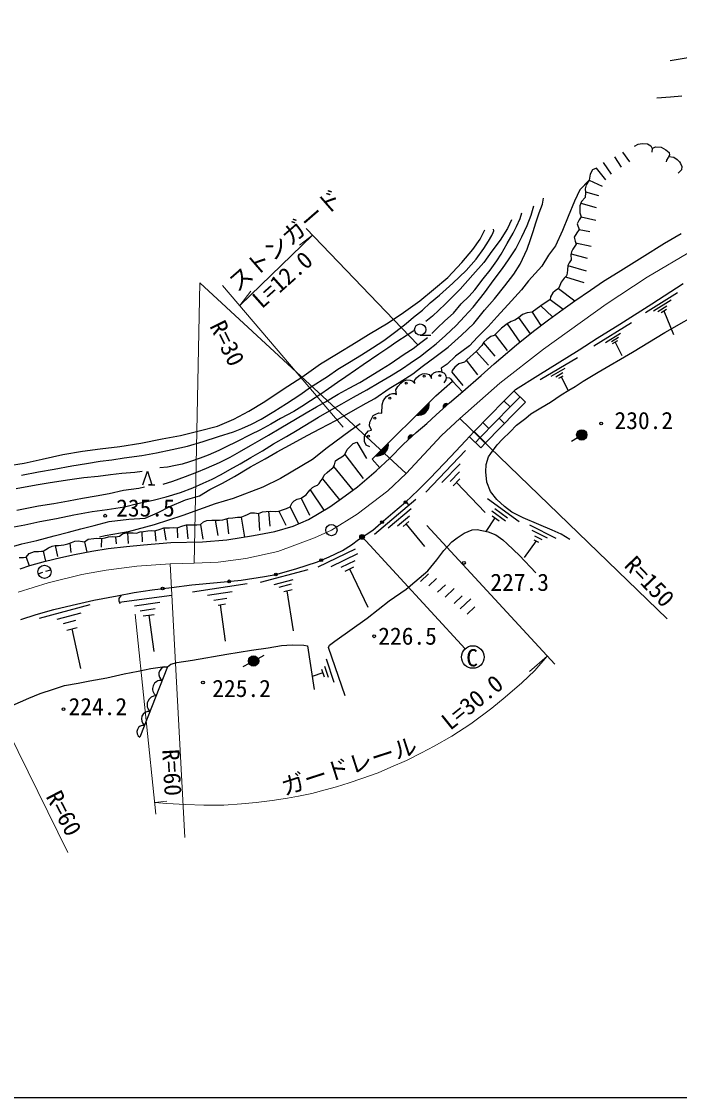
# Model space of a CAD drawing. Units: millimetres, scale not verified. Extents: x 40000 to 680000, y 20000 to 380000.
# Drawn here: x 371310 to 441285, y 205000 to 319426 of the extents above; entities that cross this region are included whole.
import ezdxf
from ezdxf.enums import TextEntityAlignment as Align

# ---------------------------------------------------------------- set-up
doc = ezdxf.new("R2010")
doc.units = ezdxf.units.MM
doc.header["$LTSCALE"] = 1000
doc.linetypes.add('CHAIN', pattern=[18.5, 12, -1.5, 3.5, -1.5])
for name, color, linetype, lineweight in [('M-BGD', 7, 'Continuous', 25), ('M-BGD-EXST', 7, 'Continuous', 25), ('M-BMK', 2, 'CHAIN', 13), ('M-BMK-SRVR', 3, 'Continuous', 25), ('M-STR-HTXT', 7, 'Continuous', 13), ('M-TTL-BAND', 7, 'Continuous', 25)]:
    doc.layers.add(name, color=color, linetype=linetype, lineweight=lineweight)
doc.styles.add('ＭＳ ゴシック', font='')
doc.styles.get('ＭＳ ゴシック').set_extended_font_data('MS Gothic')

msp = doc.modelspace()

# ---------------------------------------------------------------- hatches: boundary and pattern name
at = {"layer": 'M-BGD'}
for points in [[(413297, 277560, 0.51219), (414660, 278911)], [(416672, 278723, 0.84072), (416204, 278308)], [(431449, 275463, 1), (430349, 275463, 1)], [(412936, 275381, 0.84072), (412472, 274961)], [(408953, 273253, 0.51219), (410316, 274604)], [(396540, 251419, 1), (395440, 251419, 1)]]:
    msp.add_hatch(color=256, dxfattribs=at).paths.add_polyline_path(points)
at = {"layer": 'M-BGD-EXST'}
msp.add_hatch(color=256, dxfattribs=at).paths.add_polyline_path([(407312, 264491, 1), (407751, 264730, 0.41421), (407412, 264830, 0.41421)])

# ---------------------------------------------------------------- linework, layer by layer
at = {"layer": 'M-BGD'}
for p, q in [((435240, 305547), (435959, 304516)), ((433166, 304419), (434011, 303182)), ((434365, 305031), (435099, 303954)), ((431697, 302546), (433073, 301908)), ((431279, 301299), (432658, 300930)), ((430795, 300093), (432417, 299631)), ((430841, 298672), (432403, 298288)), ((430630, 297291), (431756, 297092)), ((430233, 295899), (431893, 295529)), ((429756, 294711), (431451, 294255)), ((429404, 293484), (431357, 292917)), ((429148, 292268), (431128, 291677)), ((428432, 291034), (430155, 289724)), ((427538, 289862), (428901, 288830)), ((437656, 288487), (441071, 290609)), ((438528, 288675), (440409, 289845)), ((425609, 288520), (426557, 287096)), ((426554, 289197), (427794, 288010)), ((438972, 288598), (439926, 289191)), ((439336, 288471), (439901, 288822)), ((439618, 288646), (440646, 286132)), ((422955, 287282), (424314, 285334)), ((424177, 287943), (425398, 286216)), ((432162, 284943), (436169, 287407)), ((421680, 286115), (422942, 284455)), ((433403, 285295), (435020, 286290)), ((413721, 286065), (414844, 286065)), ((420434, 285256), (421662, 283849)), ((434063, 285408), (434817, 285871)), ((434152, 285169), (434712, 285513)), ((434432, 285341), (435162, 283903)), ((419675, 284341), (420969, 282873)), ((418608, 283408), (419796, 281844)), ((426475, 281354), (430432, 283702)), ((415940, 282564), (416028, 282144)), ((427642, 281698), (429113, 282571)), ((428144, 281647), (428883, 282086)), ((428455, 281483), (428928, 281763)), ((428691, 281623), (429450, 280188)), ((423705, 280132), (424920, 278942)), ((422634, 279063), (423277, 278434)), ((422104, 277243), (422676, 276683)), ((423849, 277874), (423849, 277874)), ((419445, 275828), (420661, 274638)), ((420372, 276769), (421016, 276139)), ((418938, 275274), (420154, 274084)), ((421588, 275580), (421588, 275579)), ((430434, 275169), (429799, 274769)), ((414297, 269380), (418526, 273790)), ((405694, 273375), (407657, 270833)), ((416023, 270385), (417950, 272394)), ((404493, 272105), (406534, 269574)), ((416901, 270506), (417881, 271527)), ((384829, 270159), (385496, 270159)), ((385162, 270159), (384829, 270159)), ((403314, 270807), (405137, 268564)), ((417224, 270048), (417928, 270783)), ((417576, 270416), (420619, 267217)), ((402001, 269627), (403469, 267442)), ((399890, 267798), (400781, 266022)), ((401060, 268733), (401949, 266929)), ((408842, 264911), (413230, 268612)), ((420880, 268696), (424244, 266257)), ((394681, 266725), (395007, 264604)), ((396502, 267107), (396636, 265308)), ((397574, 267344), (397717, 265748)), ((398693, 267348), (399405, 265849)), ((410321, 265569), (412755, 267622)), ((411304, 265810), (412557, 266867)), ((421651, 266655), (420692, 265207)), ((421336, 267378), (422794, 266321)), ((421370, 266859), (422108, 266324)), ((421642, 267650), (423005, 266662)), ((386436, 265567), (386658, 264271)), ((387874, 265591), (387898, 264508)), ((388853, 265909), (389012, 264418)), ((390352, 265940), (390577, 264384)), ((391914, 266391), (392200, 264767)), ((393158, 266542), (393325, 264936)), ((411906, 265729), (412515, 266242)), ((412211, 265986), (414157, 263599)), ((425327, 265891), (428131, 264482)), ((379810, 264449), (379778, 263528)), ((381310, 264620), (381379, 263865)), ((382596, 265034), (382639, 263899)), ((384108, 265172), (384127, 264102)), ((385488, 265272), (385589, 264147)), ((425580, 265316), (427196, 264504)), ((425869, 264723), (426660, 264326)), ((374872, 263705), (375141, 262536)), ((376433, 263951), (376538, 262954)), ((378024, 264082), (378242, 262991)), ((402845, 261424), (406832, 263350)), ((426052, 264184), (424782, 262424)), ((425797, 264312), (426307, 264056)), ((371791, 262478), (372110, 261537)), ((373615, 263095), (373868, 262038)), ((404225, 261480), (407072, 262855)), ((405317, 261397), (406782, 262104)), ((373912, 260959), (374412, 261119)), ((396720, 259797), (401778, 261133)), ((405731, 260986), (406641, 261425)), ((406186, 261206), (408147, 257157)), ((373079, 260691), (373579, 260852)), ((398177, 259561), (400203, 260097)), ((413753, 259869), (414587, 260676)), ((414626, 259401), (415460, 260208)), ((389484, 258774), (395298, 259646)), ((391104, 258410), (393698, 258800)), ((398697, 259285), (400040, 259640)), ((399194, 258796), (400108, 259037)), ((399528, 258884), (400200, 254617)), ((415558, 258724), (416392, 259531)), ((416368, 258199), (417325, 259113)), ((381693, 257673), (387286, 258434)), ((383340, 257291), (386032, 257658)), ((391780, 257905), (393140, 258109)), ((392235, 257367), (393008, 257483)), ((417331, 257531), (418165, 258338)), ((417971, 256956), (419078, 258036)), ((373237, 255976), (378601, 257422)), ((375090, 255854), (377642, 256542)), ((383934, 256767), (385535, 256985)), ((384262, 256206), (385420, 256363)), ((392432, 257396), (392967, 253544)), ((418700, 256384), (419534, 257191)), ((375775, 255417), (377076, 255768)), ((384841, 256285), (385391, 252432)), ((376135, 254686), (377219, 254978)), ((376677, 254832), (377586, 250604)), ((396470, 251687), (397125, 252052)), ((395509, 251151), (394854, 250786)), ((403536, 250885), (403919, 249712)), ((403707, 251652), (404515, 249176)), ((403355, 250150), (402211, 249761)), ((403222, 250558), (403488, 249743))]:
    msp.add_line(p, q, dxfattribs=at)
for points in [[(440307, 315286), (443279, 315768), (445629, 316330), (448400, 316992), (451438, 317980), (454109, 319024), (455997, 319786), (458270, 320799), (460144, 321639), (462422, 322544), (464335, 323255), (466769, 324122), (468837, 324794), (471021, 325466), (473055, 326050), (474851, 326515), (476906, 326980), (479276, 327407), (480045, 327569)], [(438880, 311328), (440324, 311416), (441518, 311510)], [(436485, 306172), (436893, 306400), (437320, 306470), (437867, 306420), (438255, 306192), (438364, 305933), (438345, 305526)], [(438364, 305933), (438752, 306102), (439349, 306062), (439826, 305774), (440184, 305486), (440214, 305208), (440085, 304969), (439906, 304671), (439866, 304492)], [(440149, 305088), (440674, 304997), (441032, 304758), (441300, 304520), (441390, 304311), (441539, 304003), (441499, 303665), (441131, 303287)], [(433467, 302597), (432461, 303833), (432049, 303652), (431787, 303200), (431697, 302546), (431345, 302062), (431244, 301619), (431284, 301247), (431244, 300723), (430872, 300280), (430691, 299838), (430691, 299064), (430841, 298672), (430610, 298347), (430399, 297915), (430630, 297291), (430359, 296950), (430097, 296497), (430178, 296055), (430288, 295743), (429960, 295226), (429786, 294928), (429747, 294643), (429760, 294066), (429559, 293775), (429404, 293484), (429371, 293024), (429332, 292673), (429280, 292388), (429015, 292148), (428704, 291714), (428555, 291364), (428432, 291034), (428062, 290768), (427829, 290567), (427577, 290159), (427538, 289862), (426554, 289197), (425609, 288520), (425100, 288436), (424601, 288251), (424150, 287923), (423761, 287669), (423369, 287513), (422955, 287282), (422374, 286814), (421589, 286024), (421210, 285912), (420801, 285617), (420469, 285323), (420275, 284957), (419710, 284371), (418654, 283458), (418422, 283212), (417816, 283018), (417380, 282657), (417104, 282305), (417069, 282142), (418246, 280730)], [(431697, 302546), (430705, 301532), (430129, 300313), (429429, 298674), (428853, 297207), (428084, 295579), (427362, 294563), (426650, 293422), (425237, 291839), (424469, 290902), (423407, 289715), (421881, 288053), (420921, 286981), (419814, 285849), (418967, 284924), (417453, 283839), (416584, 282981), (415940, 282564)], [(369737, 263404), (371358, 263877), (372935, 264226), (374784, 264746), (376316, 265128), (377633, 265466), (379023, 265839), (380633, 266255), (382707, 266492), (384452, 266616), (385826, 267201), (387076, 267865), (388746, 268553), (390232, 268981), (391326, 269657), (392700, 270332), (393961, 271030), (395664, 272068), (397218, 272912), (398490, 273666), (400216, 274591), (401702, 275402), (403098, 276156), (404746, 276980), (406592, 278061), (407966, 278837), (408889, 279344), (410414, 280406), (411461, 281036), (412914, 281971), (413927, 282724), (415394, 283854), (416678, 284810), (418108, 286082), (419405, 287314), (420543, 288743), (421601, 289925), (422696, 291314), (423664, 292574), (424351, 293621), (425084, 295225), (425444, 296249), (425726, 297104), (426018, 298015), (426369, 299066), (426718, 300011), (426819, 300641)], [(370118, 265612), (371658, 265915), (373250, 266264), (375036, 266591), (376863, 266955), (378838, 267305), (380407, 267540), (382260, 267805), (383656, 268154), (385324, 268518), (386693, 268875), (388210, 269352), (389537, 269830), (390637, 270332), (391593, 270771), (392535, 271266), (393468, 271773), (394575, 272387), (395697, 273054), (396945, 273777), (398098, 274519), (399502, 275302), (400609, 275954), (402909, 277358), (404304, 278176), (405360, 278770), (406604, 279475), (408031, 280272), (409358, 281022), (410624, 281788), (411825, 282525), (412651, 283094), (413737, 283854), (414609, 284513), (415413, 285143), (416392, 286032), (417540, 287096), (418434, 288043), (419329, 289036), (420544, 290570), (421591, 291989), (422448, 293148), (423094, 294092), (423875, 295267), (424535, 296513), (425097, 297733), (425499, 298826), (425810, 299842)], [(414961, 286234), (415529, 286802), (416326, 287582), (417235, 288406), (418063, 289407), (418907, 290219), (419515, 290905), (420424, 292068), (421166, 292999), (421860, 293984), (422325, 294702), (422958, 295803), (423605, 296922), (423936, 297624), (424346, 298483), (424536, 299098)], [(423419, 298338), (422983, 297403), (422229, 296186), (421320, 294995), (420466, 293814), (419321, 292478), (417967, 290950), (416358, 289368), (415031, 288105), (414304, 287533)], [(369772, 272163), (371582, 272466), (373502, 272879), (375693, 273366), (377783, 273743), (379670, 273986), (381772, 274217), (384008, 274594), (386260, 275032), (388228, 275408), (390196, 275906), (392145, 276394), (393882, 277147), (395474, 277985), (397190, 279020), (399122, 280332), (401118, 281609), (403122, 283005), (404815, 284067), (406905, 285342), (408205, 286132), (410297, 287396), (411926, 288465), (413678, 289720), (415112, 290922), (416645, 292199), (418152, 293790), (419308, 295191), (420098, 296296), (420572, 297256)], [(371165, 261217), (372184, 261562), (373869, 262038), (375490, 262426), (376955, 262734), (378781, 263099), (380541, 263374), (382478, 263603), (384300, 263790), (387176, 264009), (390570, 264093), (393133, 264317), (395991, 264755), (398261, 265205), (400194, 265765), (401824, 266479), (404083, 267800), (405335, 268707), (407039, 269939), (409038, 271630), (410492, 272982), (411929, 274470), (413293, 275704), (414424, 276659), (415418, 277610), (416829, 278861), (418250, 280091), (420204, 281793), (421566, 283007), (423944, 285033), (425745, 286497), (427369, 287695), (428901, 288830), (430155, 289724), (431823, 290867), (433201, 291806), (434775, 292759), (437329, 294374), (439708, 295859), (441451, 296874)], [(371308, 271167), (373114, 271532), (374783, 271821), (376658, 272168), (378218, 272412), (379670, 272663), (380928, 272798), (382226, 273016), (384109, 273267), (385675, 273542), (387318, 273895), (388946, 274263), (390640, 274750), (392251, 275296), (393853, 275792), (394758, 276145), (395752, 276588), (396799, 277127), (398130, 277957), (399478, 278804), (400924, 279729), (402054, 280537), (403846, 281688), (404963, 282464), (406197, 283216), (407457, 283962), (408631, 284725), (409844, 285514), (411117, 286467), (412215, 287307), (412999, 287970), (413943, 288740), (414784, 289516), (415775, 290341), (417174, 291605), (418592, 292933), (419660, 294150), (420469, 295291), (420976, 296069), (421316, 296653), (421477, 296980), (421535, 297153), (421522, 297346)], [(371224, 255840), (372880, 256356), (374747, 256881), (376683, 257361), (379014, 257891), (381486, 258348), (383300, 258695), (385190, 259000), (387256, 259225), (389437, 259503), (392135, 259761), (394670, 260012), (397147, 260390), (398355, 260622), (400490, 261222), (402774, 261952), (404038, 262501), (405445, 263157), (406401, 263781), (407133, 264352), (408655, 265338), (409791, 266313), (410784, 267163), (412144, 268319), (413488, 269578), (414759, 270880), (416966, 273154), (418531, 274829), (419440, 275823), (422640, 279070), (423851, 280278), (426216, 281765), (430634, 284527), (432545, 285766), (434957, 287247), (438329, 289391), (441694, 291550)], [(429641, 264343), (428697, 264900), (427759, 265321), (426326, 265952), (424662, 266631), (423473, 267249), (422690, 267857), (421868, 268590), (421195, 269459), (420801, 270444), (420692, 271534), (420733, 272322), (420964, 273116), (421208, 273476), (421879, 274418), (422456, 275014), (423283, 275793), (423957, 276488), (424948, 277257), (425467, 277689), (426534, 278333), (427553, 278958), (428710, 279730), (429518, 280230), (430181, 280614), (431027, 281191), (432627, 282146), (436290, 284280), (439735, 286339), (444074, 288841)], [(413021, 286519), (412325, 286077), (411242, 285375), (410279, 284696), (409304, 284067), (407627, 282922), (406829, 282360), (405787, 281646), (404916, 281029), (403941, 280356), (403149, 279782), (402047, 279086), (401132, 278468), (400261, 277966), (398863, 277197), (397822, 276610), (396665, 275981), (395710, 275509), (394190, 274740), (393059, 274202), (392283, 273802), (391175, 273317), (390316, 272979), (389159, 272597), (388378, 272367), (387689, 272210), (386830, 272022), (386019, 271956)], [(386370, 270242), (387395, 270557), (388744, 271030), (389951, 271511), (390973, 271931), (392369, 272530), (393489, 273082), (394499, 273650), (395677, 274346), (396663, 274906), (397593, 275434), (398895, 276207), (400452, 277149), (401565, 277795), (402685, 278442), (403631, 278970), (404969, 279779), (406168, 280433), (407288, 281048), (408393, 281726), (409600, 282443), (410530, 283035), (412017, 284064), (412956, 284663), (413792, 285301), (414496, 285840)], [(408348, 274204), (407955, 274386), (407794, 274752), (407781, 275261), (407807, 275436), (407992, 275664), (408228, 275895), (408539, 275963), (408309, 276411), (408346, 276801), (408514, 277180), (408713, 277515), (408986, 277670), (409296, 277794), (409625, 277788), (409662, 278678), (409762, 279037), (409966, 279335), (410140, 279565), (410475, 279794), (410761, 279856), (411021, 279856), (411201, 279775), (411109, 280242), (411326, 280614), (411661, 280949), (411903, 281191), (412281, 281321), (412635, 281302), (412840, 281203), (413150, 280930), (413103, 281255), (413320, 281547), (413593, 281783), (413947, 281944), (414189, 281981), (414425, 281975), (414648, 281894), (414795, 281677), (414925, 281469), (414917, 281781), (415001, 281920), (415177, 282052), (415392, 282164), (415612, 282216), (415820, 282224), (416237, 282064), (416376, 281912), (416448, 281721), (416468, 281565), (416444, 281309), (416237, 281014)], [(416468, 281565), (416812, 281529), (416944, 281417), (417138, 281195)], [(409404, 271970), (408587, 272890), (415369, 279613), (417138, 281195), (418197, 280045)], [(419582, 274644), (420093, 275203), (423279, 278435), (424348, 279502)], [(420154, 274084), (420674, 274653), (423846, 277871), (424917, 278940)], [(407321, 276656), (406259, 275908), (403809, 274085), (402272, 272852), (398852, 270817), (396961, 269908), (393813, 268703), (391912, 268147), (388471, 266883), (385424, 265901), (382662, 265172), (380213, 264716), (379596, 264595)], [(371053, 262435), (371504, 262435), (371791, 262478), (372140, 262851), (372688, 263052), (373103, 263076), (373444, 263088), (373615, 263095), (374177, 263455), (374573, 263626), (374872, 263705), (375256, 263711), (375793, 263772), (376232, 263869), (376634, 264034), (376963, 264168), (377317, 264210), (377798, 264143), (378024, 264082), (378414, 264382), (378993, 264449), (379279, 264498), (379810, 264449), (380200, 264523), (380566, 264632), (381023, 264644), (381310, 264620), (381718, 264705), (382041, 264943), (382389, 265034), (382803, 265034), (383193, 265034), (383547, 265028), (383937, 265144), (384278, 265199), (384750, 265257), (385146, 265288), (385488, 265272), (386063, 265443), (386436, 265567), (387058, 265598), (387423, 265606), (387874, 265591), (388472, 265785), (388853, 265909), (389326, 265886), (389956, 265902), (390352, 265940), (390671, 266236), (391021, 266368), (391541, 266399), (391914, 266391), (392373, 266383), (392707, 266414), (392979, 266492), (393337, 266593), (393795, 266647), (394293, 266702), (394681, 266725), (395328, 266991), (395709, 267161), (396074, 267161), (396502, 267107), (396937, 267278), (397318, 267325), (397831, 267363), (398297, 267332), (398693, 267348), (399168, 267519), (399486, 267643), (399890, 267798), (400089, 268236), (400291, 268446), (400617, 268625), (401060, 268733), (401294, 268896), (401589, 269106), (401783, 269363), (402001, 269627), (402257, 269860), (402522, 270015), (402786, 270132), (402980, 270287), (403159, 270582), (403314, 270807), (403502, 271184), (403813, 271464), (404116, 271728), (404404, 271945), (404583, 272264), (404715, 272691), (404940, 272893), (405375, 273149), (405694, 273375), (405936, 273922), (406270, 274248), (406574, 274544), (406962, 274699), (407985, 272946)], [(384135, 271559), (383374, 271460), (381974, 271348), (380774, 271230), (379450, 271057), (377931, 270883), (376440, 270686), (374352, 270376), (372855, 270104), (370742, 269745)], [(384223, 270159), (384692, 271597), (385162, 270159)], [(370801, 267445), (373115, 267927), (374740, 268179), (376322, 268457), (377813, 268741), (379256, 268977), (380645, 269237), (382143, 269584), (383775, 269816), (384382, 269942)], [(412144, 268319), (412309, 268195), (412392, 268089), (412459, 268011)], [(405731, 247701), (403967, 252840), (404053, 253090), (404619, 253523), (408056, 255988), (410405, 257815), (412209, 259070), (414517, 261001), (415495, 262182), (416224, 263177), (417073, 264083), (417624, 264520), (418384, 265030), (419220, 265365), (419771, 265405), (420936, 265155), (421739, 264821), (422508, 264287), (422945, 263883), (424288, 262629), (426022, 260790)], [(381906, 258428), (381666, 258067), (381660, 257815), (381779, 257528)], [(386833, 250811), (387204, 251092), (387827, 251251), (389496, 251492), (393141, 252136), (395769, 252571), (397528, 252808), (398965, 253075), (400086, 253136), (401317, 253113), (401715, 253022), (402418, 248403)], [(358766, 238826), (360475, 240091), (361966, 241293), (363274, 242239), (364655, 243272), (365634, 243948), (366913, 244895), (367896, 245559), (369170, 246190), (370319, 246681), (372076, 247461), (373304, 247952), (374719, 248425), (375875, 248829), (377335, 249075), (378564, 249292), (380376, 249625), (382241, 250037), (383723, 250341), (385053, 250630), (386298, 250796), (386833, 250811), (383899, 243306)]]:
    msp.add_lwpolyline(points, dxfattribs=at)
for centre, radius in [((413721, 286665), 600), ((414127, 281716), 100), ((415789, 281765), 100), ((412234, 280956), 100), ((410473, 279375), 100), ((408888, 277244), 100), ((430899, 275463), 550), ((432947, 276676), 150), ((408216, 275324), 100), ((412144, 268319), 150), ((380204, 266868), 150), ((409649, 266190), 150), ((403192, 262134), 150), ((373746, 260905), 700), ((418364, 261845), 150), ((393402, 259887), 150), ((398355, 260622), 150), ((386319, 259123), 150), ((408807, 254044), 150), ((395990, 251419), 550), ((390608, 249124), 150), ((375774, 246303), 150)]:
    msp.add_circle(centre, radius, dxfattribs=at)
for centre, radius, start, end in [((413492, 278726), 1182, 260.50746, 8.99262), ((416474, 278474), 318, 51.46365, 211.68138), ((412741, 275131), 318, 52.04231, 212.26004), ((409148, 274419), 1182, 260.50746, 8.99262), ((386718, 250013), 806, 101.3065, 235.51575), ((386139, 248459), 897, 82.15672, 235.14721), ((385617, 246771), 952, 89.43309, 227.87084), ((384894, 245237), 833, 84.20979, 233.09414), ((384278, 243887), 694, 80.40159, 236.90234)]:
    msp.add_arc(centre, radius, start, end, dxfattribs=at)
at = {"layer": 'M-BGD-EXST'}
msp.add_line((407532, 264611), (418492, 252721), dxfattribs=at)
for centre, radius in [((407532, 264611), 250), ((419305, 251839), 1200)]:
    msp.add_circle(centre, radius, dxfattribs=at)
at = {"layer": 'M-BMK'}
msp.add_lwpolyline([(370964, 258732), (374150, 259729), (377734, 260619), (380320, 261092), (383557, 261501), (387113, 261757), (389669, 261824), (392235, 261913), (395166, 262322), (398572, 263075), (402475, 264519), (404272, 265337), (407004, 267034), (410254, 269499), (412209, 271372), (415980, 275413), (417938, 277197), (422191, 280965), (426807, 284568), (433505, 289379), (437835, 292247), (442777, 295153)], dxfattribs=at)
at = {"layer": 'M-BMK-SRVR'}
msp.add_circle((404272, 265337), 600, dxfattribs=at)
at = {"layer": 'M-STR-HTXT'}
for p, q in [((413470, 285055), (401579, 297412)), ((392692, 291365), (405535, 276271)), ((394511, 289228), (395702, 290767)), ((417938, 277197), (439992, 255901)), ((414412, 265813), (428020, 251074)), ((387113, 261757), (388695, 232635)), ((383397, 256394), (385604, 235137)), ((364015, 255807), (376253, 231047)), ((427224, 251935), (425322, 250306)), ((385478, 236353), (386755, 236525))]:
    msp.add_line(p, q, dxfattribs=at)
for points in [[(394511, 289228), (402270, 296694), (400870, 295645)], [(389669, 261824), (390258, 291637), (412209, 271372)], [(427224, 251935), (425911, 250398), (424525, 249093), (422764, 247560), (421336, 246393), (419110, 244754), (417063, 243408), (415201, 242346), (413832, 241637), (412258, 240822), (410594, 240113), (409224, 239542), (407503, 238930), (406150, 238466), (404812, 238042), (403614, 237724), (402187, 237340), (400785, 237047), (399609, 236843), (397979, 236574), (396274, 236370), (394691, 236240), (392831, 236101), (390710, 236085), (388746, 236174), (386780, 236272), (385478, 236353)]]:
    msp.add_lwpolyline(points, dxfattribs=at)
at = {"layer": 'M-TTL-BAND'}
msp.add_line((40000, 205000), (579000, 205000), dxfattribs=at)

# ---------------------------------------------------------------- texts
at = {"layer": 'M-BGD', "style": 'ＭＳ ゴシック'}
for s, p in [('230.2', (437492, 275531)), ('235.5', (384495, 266230)), ('227.3', (424291, 258326)), ('226.5', (412365, 252604)), ('225.2', (394715, 247041)), ('224.2', (379431, 245108))]:
    msp.add_text(s, height=1833, dxfattribs=at).set_placement(p, align=Align.BOTTOM_CENTER)
at = {"layer": 'M-BGD-EXST', "style": 'ＭＳ ゴシック'}
msp.add_text('C', height=1833, dxfattribs=at).set_placement((419230, 251763), align=Align.MIDDLE_CENTER)
at = {"layer": 'M-STR-HTXT', "style": 'ＭＳ ゴシック'}
for s, rotation, p in [('ストンガード', 41, (400288, 295077)), ('L=12.0', 41.634, (400026, 290880)), ('R=30', 296.342, (391877, 284565)), ('R=150', 313.415, (437045, 258867)), ('L=30.0', 38.911, (420157, 245889)), ('ガードレール\u3000', 17.84, (407780, 239249)), ('R=60', 273.231, (385850, 239476)), ('R=60', 297.711, (374523, 234552))]:
    msp.add_text(s, height=1833, rotation=rotation, dxfattribs=at).set_placement(p, align=Align.BOTTOM_CENTER)

doc.saveas('drawing.dxf')
